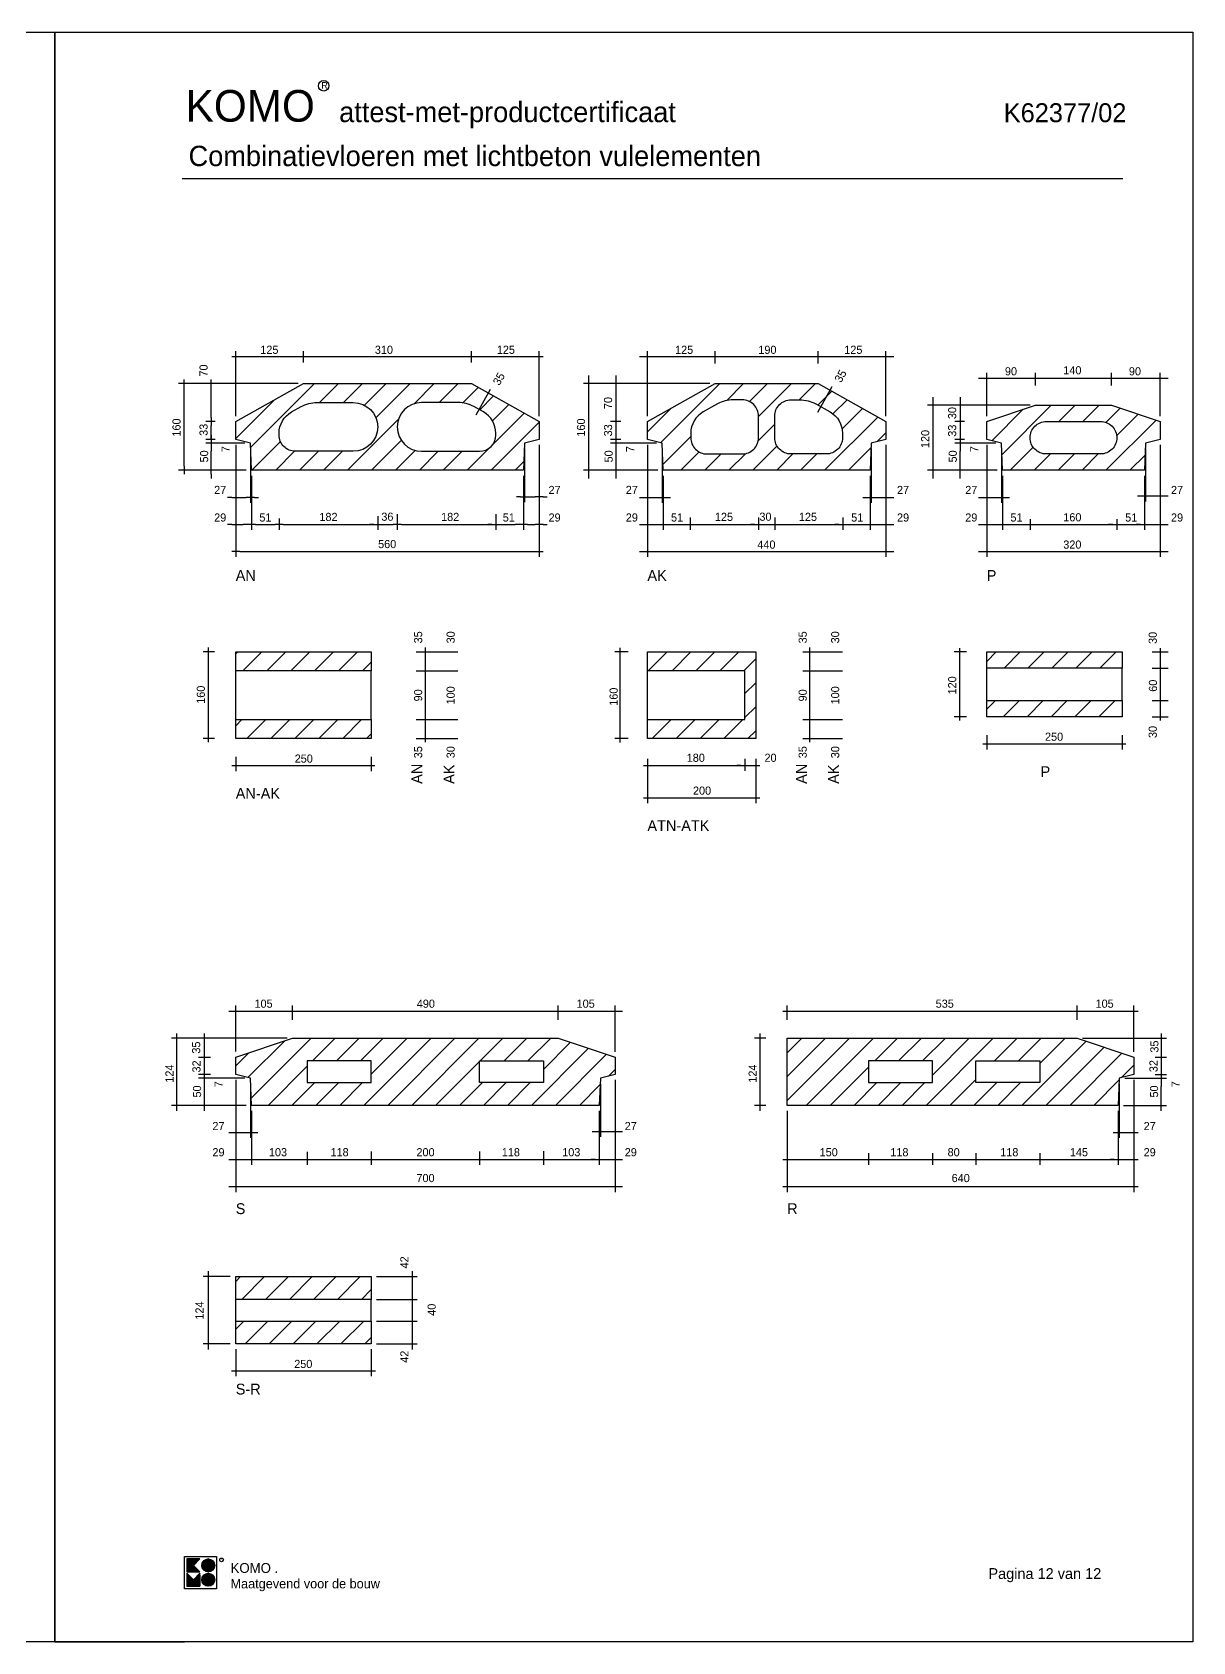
# Model space of a CAD drawing. Extents: x -4349 to 12451, y 1148 to 7088.
# Drawn here: x 8167 to 12451, y 1148 to 7088 of the extents above; entities that cross this region are included whole.
import ezdxf
from ezdxf.enums import TextEntityAlignment as Align

# ---------------------------------------------------------------- set-up
doc = ezdxf.new("R2010")
doc.units = 0
doc.header["$LTSCALE"] = 5
doc.layers.get('0').update_dxf_attribs({"linetype": 'CONTINUOUS'})
for name, color, linetype in [('ANZ', 2, 'CONTINUOUS'), ('ARC', 1, 'CONTINUOUS'), ('KADER_COMBI_NIEUW$0$KOMO_L', 7, 'CONTINUOUS'), ('KADER_COMBI_NIEUW$0$TXT', 1, 'CONTINUOUS'), ('MTV', 1, 'CONTINUOUS'), ('TEXT', 1, 'CONTINUOUS'), ('TXT', 1, 'CONTINUOUS')]:
    doc.layers.add(name, color=color, linetype=linetype)
doc.styles.add('ISO', font='txt', dxfattribs={"height": 30})
doc.styles.add('KADER_COMBI_NIEUW$0$STYLE1', font='txt', dxfattribs={"height": 50})
doc.styles.add('KADER_COMBI_NIEUW$0$T25_VE', font='txt', dxfattribs={"height": 50})
doc.styles.add('STYLE1', font='txt', dxfattribs={"height": 50})

# ---------------------------------------------------------------- blocks, each defined once
blk = doc.blocks.new('*X49')
at = {"color": 0}
for p, q in [((8972.6, 5555.1), (9208.5, 5791)), ((9226.9, 5721), (9296.9, 5791)), ((9315.3, 5721), (9385.3, 5791)), ((9393.5, 5710.8), (9473.7, 5791)), ((9435.5, 5664.5), (9562, 5791)), ((9576, 5716.6), (9650.4, 5791)), ((9668.8, 5721), (9738.8, 5791)), ((9755.9, 5719.7), (9813.1, 5776.9)), ((8917.9, 5588.8), (9059.2, 5730.1)), ((9818.3, 5693.7), (9869.8, 5745.2)), ((9865.8, 5652.8), (9926.4, 5713.4)), ((9330.4, 5471), (9518.4, 5659)), ((9860.8, 5471), (10037.9, 5648.2)), ((9864.4, 5563), (9983.1, 5681.7)), ((8976.9, 5471), (9082.9, 5577.1)), ((9065.3, 5471), (9135.3, 5541.1)), ((9153.7, 5471), (9223.7, 5541)), ((9242, 5471), (9312, 5541)), ((9418.8, 5471), (9529, 5581.2)), ((9507.2, 5471), (9580.4, 5544.1)), ((9595.6, 5471), (9665.6, 5541)), ((9684, 5471), (9754, 5541)), ((9772.4, 5471), (9856, 5554.6)), ((9949.2, 5471), (9981.2, 5503.1))]:
    blk.add_line(p, q, dxfattribs=at)
blk = doc.blocks.new('*X50')
at = {"color": 0}
for p, q in [((10485.8, 5572.5), (10704.3, 5791)), ((10730.1, 5728.4), (10792.7, 5791)), ((10814.6, 5724.5), (10881.1, 5791)), ((10847.4, 5668.9), (10969.5, 5791)), ((10997.9, 5731), (11057.9, 5791)), ((11066.5, 5711.3), (11117.9, 5762.7)), ((11122.4, 5678.8), (11174.6, 5731)), ((10437.4, 5612.5), (10524.9, 5700)), ((11091.4, 5471), (11287.9, 5667.5)), ((11155.9, 5623.9), (11231.3, 5699.2)), ((10494.5, 5492.8), (10597.4, 5595.7)), ((10846.3, 5579.4), (10907.4, 5640.5)), ((11285.5, 5576.7), (11317.4, 5608.6)), ((10561.1, 5471), (10628.5, 5538.4)), ((10649.5, 5471), (10709.5, 5531)), ((10737.9, 5471), (10799, 5532.1)), ((10826.2, 5471), (10915.7, 5560.5)), ((10914.6, 5471), (10974.6, 5531)), ((11003, 5471), (11063, 5531)), ((11179.8, 5471), (11262.7, 5553.9))]:
    blk.add_line(p, q, dxfattribs=at)
blk = doc.blocks.new('*X51')
at = {"color": 0}
for p, q in [((11745.6, 5528.4), (11928.2, 5711)), ((11956.6, 5651), (12016.6, 5711)), ((12045, 5651), (12105, 5711)), ((11689.9, 5649.5), (11692.2, 5651.8)), ((11708.9, 5580.1), (11824.8, 5696)), ((12129.9, 5647.6), (12182.5, 5700.1)), ((12130.1, 5471), (12315.1, 5655.9)), ((12169.4, 5598.6), (12248.8, 5678)), ((11776.6, 5471), (11861.3, 5555.7)), ((11865, 5471), (11925, 5531)), ((11953.3, 5471), (12013.3, 5531)), ((12041.7, 5471), (12101.7, 5531)), ((12218.5, 5471), (12274.1, 5526.6))]:
    blk.add_line(p, q, dxfattribs=at)
blk = doc.blocks.new('*X52')
at = {"color": 0}
for p, q in [((8917.9, 4793.3), (8925.6, 4801)), ((8944, 4731), (9014, 4801)), ((9032.4, 4731), (9102.4, 4801)), ((9120.8, 4731), (9190.8, 4801)), ((9209.2, 4731), (9279.2, 4801)), ((9297.5, 4731), (9367.5, 4801)), ((9385.9, 4731), (9417.9, 4763))]:
    blk.add_line(p, q, dxfattribs=at)
blk = doc.blocks.new('*X53')
at = {"color": 0}
for p, q in [((8917.9, 4528.2), (8940.8, 4551)), ((8959.2, 4481), (9029.2, 4551)), ((9047.5, 4481), (9117.5, 4551)), ((9135.9, 4481), (9205.9, 4551)), ((9224.3, 4481), (9294.3, 4551)), ((9312.7, 4481), (9382.7, 4551)), ((9401.1, 4481), (9417.9, 4497.9))]:
    blk.add_line(p, q, dxfattribs=at)
blk = doc.blocks.new('*X54')
at = {"color": 0}
for p, q in [((10439.8, 4731), (10509.8, 4801)), ((10528.2, 4731), (10598.2, 4801)), ((10616.6, 4731), (10686.6, 4801)), ((10705, 4731), (10775, 4801)), ((10793.3, 4731), (10837.4, 4775)), ((10797.4, 4646.7), (10837.4, 4686.7)), ((10797.4, 4558.3), (10837.4, 4598.3)), ((10455, 4481), (10525, 4551)), ((10543.3, 4481), (10613.3, 4551)), ((10631.7, 4481), (10701.7, 4551)), ((10720.1, 4481), (10790.1, 4551)), ((10808.5, 4481), (10837.4, 4509.9))]:
    blk.add_line(p, q, dxfattribs=at)
blk = doc.blocks.new('*X55')
at = {"color": 0}
for p, q in [((11689.9, 4765.6), (11725.3, 4801)), ((11753.7, 4741), (11813.7, 4801)), ((11842.1, 4741), (11902.1, 4801)), ((11930.5, 4741), (11990.5, 4801)), ((12018.8, 4741), (12078.8, 4801)), ((12107.2, 4741), (12167.2, 4801)), ((11689.9, 4588.8), (11722.1, 4621)), ((11750.5, 4561), (11810.5, 4621)), ((11838.8, 4561), (11898.8, 4621)), ((11927.2, 4561), (11987.2, 4621)), ((12015.6, 4561), (12075.6, 4621)), ((12104, 4561), (12164, 4621))]:
    blk.add_line(p, q, dxfattribs=at)
blk = doc.blocks.new('*X56')
at = {"color": 0}
for p, q in [((8917.9, 2477.8), (8935.4, 2495.3)), ((8939.8, 2411.3), (9023.8, 2495.3)), ((9028.2, 2411.3), (9112.2, 2495.3)), ((9116.6, 2411.3), (9200.6, 2495.3)), ((9205, 2411.3), (9289, 2495.3)), ((9293.4, 2411.3), (9377.4, 2495.3)), ((9381.8, 2411.3), (9417.9, 2447.4)), ((8917.9, 2301), (8948.2, 2331.3)), ((8952.6, 2247.3), (9036.6, 2331.3)), ((9041, 2247.3), (9125, 2331.3)), ((9129.4, 2247.3), (9213.4, 2331.3)), ((9217.8, 2247.3), (9301.8, 2331.3)), ((9306.2, 2247.3), (9390.2, 2331.3)), ((9394.5, 2247.3), (9417.9, 2270.7))]:
    blk.add_line(p, q, dxfattribs=at)
blk = doc.blocks.new('*X57')
at = {"color": 0}
for p, q in [((8962.7, 3229.7), (9098.5, 3365.5)), ((8974.9, 3153.4), (9196.7, 3375.3)), ((9201.1, 3291.3), (9285.1, 3375.3)), ((9289.5, 3291.3), (9373.5, 3375.3)), ((9377.9, 3291.3), (9461.9, 3375.3)), ((9390.7, 3127.3), (9638.7, 3375.3)), ((9417.9, 3242.9), (9550.3, 3375.3)), ((9479, 3127.3), (9727, 3375.3)), ((9567.4, 3127.3), (9815.4, 3375.3)), ((9819.8, 3291.3), (9903.8, 3375.3)), ((9908.2, 3291.3), (9992.2, 3375.3)), ((9996.6, 3291.3), (10080.6, 3375.3)), ((10009.4, 3127.3), (10220, 3337.9)), ((10053.9, 3260.2), (10153.7, 3360)), ((8917.9, 3273.3), (8965.9, 3321.3)), ((9037.1, 3127.3), (9181.9, 3272.1)), ((9655.8, 3127.3), (9817.9, 3289.4)), ((10097.8, 3127.3), (10286.3, 3315.8)), ((9125.5, 3127.3), (9209.5, 3211.3)), ((9213.9, 3127.3), (9297.9, 3211.3)), ((9302.3, 3127.3), (9386.3, 3211.3)), ((9744.2, 3127.3), (9828.2, 3211.3)), ((9832.6, 3127.3), (9916.6, 3211.3)), ((9921, 3127.3), (10005, 3211.3)), ((10293.9, 3235), (10317.9, 3259)), ((10186.2, 3127.3), (10263, 3204.1))]:
    blk.add_line(p, q, dxfattribs=at)
blk = doc.blocks.new('*X58')
at = {"color": 0}
for p, q in [((10953.3, 3145), (11183.6, 3375.3)), ((10953.3, 3233.4), (11095.2, 3375.3)), ((10953.3, 3321.7), (11006.8, 3375.3)), ((11024, 3127.3), (11272, 3375.3)), ((11276.4, 3291.3), (11360.4, 3375.3)), ((11364.8, 3291.3), (11448.8, 3375.3)), ((11453.2, 3291.3), (11537.2, 3375.3)), ((11466, 3127.3), (11714, 3375.3)), ((11489.3, 3239), (11625.6, 3375.3)), ((11718.3, 3291.3), (11802.3, 3375.3)), ((11806.7, 3291.3), (11890.7, 3375.3)), ((11819.5, 3127.3), (12056.5, 3364.2)), ((11885.3, 3281.5), (11979.1, 3375.3)), ((11907.9, 3127.3), (12122.8, 3342.1)), ((11112.4, 3127.3), (11253.3, 3268.2)), ((11996.3, 3127.3), (12189, 3320)), ((12186.5, 3229.1), (12233.3, 3275.9)), ((11200.8, 3127.3), (11284.8, 3211.3)), ((11289.2, 3127.3), (11373.2, 3211.3)), ((11377.6, 3127.3), (11461.6, 3211.3)), ((11554.3, 3127.3), (11649.3, 3222.2)), ((11642.7, 3127.3), (11726.7, 3211.3)), ((11731.1, 3127.3), (11815.1, 3211.3)), ((12084.7, 3127.3), (12179.1, 3221.7)), ((12173.1, 3127.3), (12175.4, 3129.6))]:
    blk.add_line(p, q, dxfattribs=at)
blk = doc.blocks.new('*U68')
at = {"layer": 'KADER_COMBI_NIEUW$0$KOMO_L', "style": 'KADER_COMBI_NIEUW$0$STYLE1'}
blk.add_text('R', height=12.4, dxfattribs=at).set_placement((491.5, 2865.5))
blk = doc.blocks.new('*U69')
at = {"layer": 'KADER_COMBI_NIEUW$0$KOMO_L', "style": 'KADER_COMBI_NIEUW$0$STYLE1'}
blk.add_text('R', height=3.96, dxfattribs=at).set_placement((305.7, 149.4))
blk = doc.blocks.new('*U70')
at = {"layer": 'KADER_COMBI_NIEUW$0$KOMO_L', "style": 'KADER_COMBI_NIEUW$0$T25_VE'}
blk.add_text('KOMO .', height=18.23, dxfattribs=at).set_placement((324.1, 127.1))
blk = doc.blocks.new('*U71')
at = {"layer": 'KADER_COMBI_NIEUW$0$KOMO_L', "style": 'KADER_COMBI_NIEUW$0$STYLE1'}
blk.add_text('Maatgevend voor de bouw', height=17.495, dxfattribs=at).set_placement((324, 98.6))
blk = doc.blocks.new('*U72')
at = {"layer": 'KADER_COMBI_NIEUW$0$KOMO_L', "linetype": 'CONTINUOUS'}
for p, q in [((243.4, 153), (243.4, 141)), ((267.5, 153), (255.5, 141)), ((274.4, 149.5), (270.9, 141)), ((283, 153), (274.4, 149.5)), ((291.5, 149.5), (283, 153)), ((291.5, 149.5), (295, 141)), ((243.4, 141), (243.4, 128.9)), ((243.4, 126.5), (243.4, 123)), ((246.9, 123), (243.4, 126.5)), ((243.4, 123), (243.4, 114.5)), ((246.9, 123), (255.5, 114.5)), ((255.5, 141), (267.5, 128.9)), ((264, 123), (255.5, 114.5)), ((267.5, 126.5), (264, 123)), ((267.5, 123), (267.5, 126.5)), ((267.5, 123), (267.5, 114.5)), ((270.9, 141), (274.4, 132.4)), ((274.4, 123), (270.9, 114.5)), ((283, 128.9), (274.4, 132.4)), ((283, 126.5), (274.4, 123)), ((291.5, 132.4), (283, 128.9)), ((291.5, 123), (283, 126.5)), ((295, 141), (291.5, 132.4)), ((291.5, 123), (295, 114.5)), ((243.4, 114.5), (243.4, 102.4)), ((267.5, 114.5), (267.5, 102.4)), ((270.9, 114.5), (274.4, 105.9)), ((283, 102.4), (274.4, 105.9)), ((291.5, 105.9), (283, 102.4)), ((295, 114.5), (291.5, 105.9))]:
    blk.add_line(p, q, dxfattribs=at)
for points in [[(243.4, 153), (243.4, 141), (255.5, 141)], [(274.4, 149.5), (270.9, 141), (295, 141)], [(283, 153), (274.4, 149.5), (291.5, 149.5)], [(243.4, 141), (243.4, 128.9), (267.5, 128.9)], [(243.4, 126.5), (243.4, 123), (246.9, 123)], [(243.4, 123), (243.4, 114.5), (255.5, 114.5)], [(264, 123), (255.5, 114.5), (267.5, 114.5)], [(267.5, 126.5), (264, 123), (267.5, 123)], [(270.9, 141), (274.4, 132.4), (291.5, 132.4)], [(274.4, 123), (270.9, 114.5), (295, 114.5)], [(283, 126.5), (274.4, 123), (291.5, 123)], [(243.4, 114.5), (243.4, 102.4), (267.5, 102.4)], [(270.9, 114.5), (274.4, 105.9), (291.5, 105.9)]]:
    blk.add_solid(points, dxfattribs=at)
at = {"layer": 'KADER_COMBI_NIEUW$0$KOMO_L', "linetype": 'CONTINUOUS', "extrusion": (0, 0, -1)}
for points in [[(-243.4, 153), (-267.5, 153), (-255.5, 141)], [(-274.4, 149.5), (-291.5, 149.5), (-295, 141)], [(-243.4, 141), (-255.5, 141), (-267.5, 128.9)], [(-243.4, 123), (-246.9, 123), (-255.5, 114.5)], [(-264, 123), (-267.5, 123), (-267.5, 114.5)], [(-270.9, 141), (-295, 141), (-291.5, 132.4)], [(-274.4, 132.4), (-291.5, 132.4), (-283, 128.9)], [(-274.4, 123), (-291.5, 123), (-295, 114.5)], [(-243.4, 114.5), (-267.5, 114.5), (-267.5, 102.4)], [(-270.9, 114.5), (-295, 114.5), (-291.5, 105.9)], [(-274.4, 105.9), (-291.5, 105.9), (-283, 102.4)]]:
    blk.add_solid(points, dxfattribs=at)
blk = doc.blocks.new('KADER_COMBI_NIEUW')
at = {"layer": 'KADER_COMBI_NIEUW$0$KOMO_L'}
for p, q in [((0, 2970), (235, 2970)), ((2100, 2970), (2100, 2700)), ((0, 0), (239, 0))]:
    blk.add_line(p, q, dxfattribs=at)
for points in [[(0, 0), (0, 2970), (2100, 2970), (2100, 0)], [(239, 157.4), (298.4, 157.4), (298.4, 98), (239, 98)]]:
    blk.add_lwpolyline(points, close=True, dxfattribs=at)
for points in [[(267.5, 153), (243.4, 153), (243.4, 128.9), (267.5, 128.9)], [(267.5, 153), (255.5, 141), (267.5, 128.9), (255.5, 141)], [(243.4, 126.5), (255.5, 114.5), (267.5, 126.5), (255.5, 114.5)], [(243.4, 126.5), (243.4, 102.4), (267.5, 102.4), (267.5, 126.5)]]:
    blk.add_lwpolyline(points, dxfattribs=at)
for centre, radius in [((496, 2871.2), 9.74), ((283, 141), 12), ((307.5, 151.2), 3.43), ((283, 114.5), 12)]:
    blk.add_circle(centre, radius, dxfattribs=at)
at = {"layer": 'KADER_COMBI_NIEUW$0$TXT', "color": 1, "linetype": 'CONTINUOUS'}
blk.add_line((235, 2700), (1971, 2700), dxfattribs=at)
for name in ['*U68', '*U69', '*U70', '*U71']:
    blk.add_blockref(name, (0, 0))
at = {"layer": 'KADER_COMBI_NIEUW$0$KOMO_L', "linetype": 'CONTINUOUS'}
blk.add_blockref('*U72', (0, 0), dxfattribs=at)
at = {"layer": 'KADER_COMBI_NIEUW$0$KOMO_L', "color": 4, "style": 'KADER_COMBI_NIEUW$0$STYLE1'}
for s, height, p in [('KOMO ', 58.36, (241.2, 2804.9)), ('attest-met-productcertificaat', 37.5, (524.5, 2804)), ('Combinatievloeren met lichtbeton vulelementen', 37.5, (246.6, 2722.9))]:
    blk.add_text(s, height=height, dxfattribs=at).set_placement(p)
at = {"layer": 'KADER_COMBI_NIEUW$0$TXT', "color": 4, "style": 'KADER_COMBI_NIEUW$0$STYLE1'}
blk.add_text('K62377/02', height=35, dxfattribs=at).set_placement((1751, 2803.9))
blk = doc.blocks.new('*U66')
at = {"layer": 'TXT', "style": 'STYLE1'}
blk.add_text('Pagina 12 van 12', height=40, dxfattribs=at).set_placement((11696.2, 1379.4))

msp = doc.modelspace()

# ---------------------------------------------------------------- linework, layer by layer
at = {"layer": 'ANZ', "color": 3}
for p, q in [((9738.4, 5721), (9603.9, 5721)), ((9831.9, 5686.1), (9797, 5705.7)), ((9877.9, 5601), (9877.9, 5607.6)), ((9603.9, 5541), (9817.9, 5541)), ((10437.4, 4801), (10837.4, 4801)), ((10437.4, 4731), (10437.4, 4801)), ((10837.4, 4801), (10837.4, 4731)), ((10797.4, 4731), (10437.4, 4731)), ((10797.4, 4551), (10797.4, 4731)), ((10837.4, 4731), (10837.4, 4551)), ((11689.9, 4621), (12189.9, 4621)), ((11689.9, 4561), (11689.9, 4621)), ((12189.9, 4621), (12189.9, 4561)), ((10437.4, 4481), (10437.4, 4551)), ((10437.4, 4551), (10797.4, 4551)), ((10837.4, 4551), (10837.4, 4481)), ((12189.9, 4561), (11689.9, 4561)), ((10837.4, 4481), (10437.4, 4481))]:
    msp.add_line(p, q, dxfattribs=at)
at = {"layer": 'ANZ', "color": 1}
for p, q in [((8917.9, 4551), (8917.9, 4731)), ((9417.9, 4551), (9417.9, 4731)), ((10437.4, 4551), (10437.4, 4731)), ((11689.9, 4621), (11689.9, 4741)), ((12189.9, 4621), (12189.9, 4741)), ((8917.9, 2331.3), (8917.9, 2411.3)), ((9417.9, 2331.3), (9417.9, 2411.3))]:
    msp.add_line(p, q, dxfattribs=at)
at = {"layer": 'ANZ', "color": 3}
for points in [[(9979.9, 5471), (9477.9, 5471), (8975.9, 5471), (8971.9, 5571), (8917.9, 5585), (8917.9, 5651), (9167.9, 5791), (9477.9, 5791), (9787.9, 5791), (10037.9, 5651), (10037.9, 5585), (9983.9, 5571)], [(10495.4, 5471), (10491.4, 5571), (10437.4, 5585), (10437.4, 5651), (10687.4, 5791), (10877.4, 5791), (11067.4, 5791), (11317.4, 5651), (11317.4, 5585), (11263.4, 5571), (11259.4, 5471), (10877.4, 5471)], [(12009.9, 5711), (12149.9, 5711), (12329.9, 5651), (12329.9, 5585), (12275.9, 5571), (12271.9, 5471), (12009.9, 5471), (11747.9, 5471), (11743.9, 5571), (11689.9, 5585), (11689.9, 5651), (11869.9, 5711)], [(8917.9, 4731), (8917.9, 4801), (9417.9, 4801), (9417.9, 4731)], [(11689.9, 4741), (11689.9, 4801), (12189.9, 4801), (12189.9, 4741)], [(8917.9, 4481), (8917.9, 4551), (9417.9, 4551), (9417.9, 4481)], [(9617.9, 3127.3), (8975.9, 3127.3), (8971.9, 3227.3), (8917.9, 3241.3), (8917.9, 3305.3), (9127.9, 3375.3), (9617.9, 3375.3), (10107.9, 3375.3), (10317.9, 3305.3), (10317.9, 3241.3), (10263.9, 3227.3), (10259.9, 3127.3)], [(12023.3, 3375.3), (12233.3, 3305.3), (12233.3, 3241.3), (12179.3, 3227.3), (12175.3, 3127.3), (11533.3, 3127.3), (10953.3, 3127.3), (10953.3, 3375.3), (11533.3, 3375.3)], [(9181.9, 3211.3), (9417.9, 3211.3), (9417.9, 3291.3), (9181.9, 3291.3)], [(10053.9, 3211.3), (9817.9, 3211.3), (9817.9, 3291.3), (10053.9, 3291.3)], [(11489.3, 3291.3), (11253.3, 3291.3), (11253.3, 3211.3), (11489.3, 3211.3)], [(11885.3, 3211.3), (11649.3, 3211.3), (11649.3, 3291.3), (11885.3, 3291.3)], [(8917.9, 2411.3), (8917.9, 2495.3), (9417.9, 2495.3), (9417.9, 2411.3)], [(8917.9, 2247.3), (8917.9, 2331.3), (9417.9, 2331.3), (9417.9, 2247.3)]]:
    msp.add_lwpolyline(points, close=True, dxfattribs=at)
for points in [[(9158.9, 5705.7, -0.12832), (9217.5, 5721), (9351.9, 5721, -1), (9351.9, 5541), (9137.9, 5541, -0.414214), (9077.9, 5601), (9077.9, 5607.6, -0.271465), (9124, 5686.1)], [(10597.4, 5591, 0.414214), (10657.4, 5531), (10787.4, 5531, 0.414214), (10847.4, 5591), (10847.4, 5671, 0.414214), (10787.4, 5731), (10754.8, 5731, 0.12832), (10696.2, 5715.7), (10643.4, 5686.1, 0.271465), (10597.4, 5607.6)], [(11157.4, 5591, -0.414214), (11097.4, 5531), (10967.4, 5531, -0.414214), (10907.4, 5591), (10907.4, 5671, -0.414214), (10967.4, 5731), (11000, 5731, -0.12832), (11058.6, 5715.7), (11111.4, 5686.1, -0.271465), (11157.4, 5607.6)], [(12169.9, 5591, -0.414214), (12109.9, 5531), (12009.9, 5531), (11909.9, 5531, -0.414214), (11849.9, 5591, -0.414214), (11909.9, 5651), (12009.9, 5651), (12109.9, 5651, -0.414214)]]:
    msp.add_lwpolyline(points, format="xyb", close=True, dxfattribs=at)
for centre, radius, start, end in [((9603.9, 5631), 90, 90, 270), ((9738.4, 5601), 120, 60.75117, 90), ((9787.9, 5607.6), 90, 0, 60.75117), ((9817.9, 5601), 60, 270, 0)]:
    msp.add_arc(centre, radius, start, end, dxfattribs=at)
at = {"layer": 'MTV'}
for p, q in [((8903.4, 5891), (9152.9, 5891)), ((8917.9, 5671), (8917.9, 5911)), ((9152.9, 5891), (9182.9, 5891)), ((9167.9, 5869.1), (9167.9, 5911)), ((9167.9, 5869.1), (9167.9, 5911)), ((9182.9, 5891), (9772.9, 5891)), ((9772.9, 5891), (9802.9, 5891)), ((9787.9, 5869.1), (9787.9, 5911)), ((9787.9, 5869.1), (9787.9, 5911)), ((9802.9, 5891), (10022.9, 5891)), ((10022.9, 5891), (10052.9, 5891)), ((10037.9, 5671), (10037.9, 5911)), ((10408.1, 5891), (11347, 5891)), ((10437.4, 5671), (10437.4, 5911)), ((10687.4, 5865.4), (10687.4, 5911)), ((10687.4, 5865.4), (10687.4, 5911)), ((11067.4, 5865.4), (11067.4, 5911)), ((11067.4, 5865.4), (11067.4, 5911)), ((11317.4, 5671), (11317.4, 5911)), ((11689.9, 5671), (11689.9, 5831)), ((11869.9, 5783.5), (11869.9, 5831)), ((11869.9, 5783.5), (11869.9, 5831)), ((12149.9, 5783.5), (12149.9, 5831)), ((12149.9, 5783.5), (12149.9, 5831)), ((12329.9, 5671), (12329.9, 5831)), ((8807.1, 5791), (8707.1, 5791)), ((8727.1, 5776), (8727.1, 5806)), ((8727.1, 5486), (8727.1, 5776)), ((9147.9, 5791), (8807.1, 5791)), ((8827.1, 5776), (8827.1, 5806)), ((8827.1, 5666), (8827.1, 5776)), ((9856.9, 5769.1), (9803.8, 5674.2)), ((10301.6, 5791), (10201.6, 5791)), ((10221.6, 5441), (10221.6, 5821)), ((10667.4, 5791), (10301.6, 5791)), ((10321.6, 5666), (10321.6, 5821)), ((11118, 5779.4), (11064.8, 5684.5)), ((11659.9, 5811), (12359.9, 5811)), ((11571.8, 5711), (11471.8, 5711)), ((11491.8, 5441), (11491.8, 5741)), ((11849.9, 5711), (11571.8, 5711)), ((11591.8, 5741), (11591.8, 5541)), ((8841.7, 5651), (8807.1, 5651)), ((8841.7, 5651), (8807.1, 5651)), ((8827.1, 5666), (8827.1, 5681)), ((8827.1, 5666), (8827.1, 5636)), ((10338.7, 5651), (10301.6, 5651)), ((10338.7, 5651), (10301.6, 5651)), ((10321.6, 5441), (10321.6, 5681)), ((11608, 5651), (11571.8, 5651)), ((11608, 5651), (11571.8, 5651)), ((8841.7, 5585), (8807.1, 5585)), ((8841.7, 5585), (8807.1, 5585)), ((8827.1, 5615), (8827.1, 5636)), ((8827.1, 5600), (8827.1, 5615)), ((8827.1, 5586), (8827.1, 5601)), ((8827.1, 5600), (8827.1, 5570)), ((8827.1, 5586), (8827.1, 5556)), ((10338.7, 5585), (10301.6, 5585)), ((10338.7, 5585), (10301.6, 5585)), ((11608, 5585), (11571.8, 5585)), ((8951.9, 5571), (8807.1, 5571)), ((8951.9, 5571), (8807.1, 5571)), ((8827.1, 5570), (8827.1, 5555)), ((8827.1, 5556), (8827.1, 5541)), ((8827.1, 5486), (8827.1, 5541)), ((8917.9, 5565), (8917.9, 5351)), ((8971.9, 5551), (8971.9, 5351)), ((9983.9, 5551), (9983.9, 5353.4)), ((10037.9, 5565), (10037.9, 5353.4)), ((10037.9, 5565), (10037.9, 5251)), ((10471.4, 5571), (10301.6, 5571)), ((10471.4, 5571), (10301.6, 5571)), ((10437.4, 5565), (10437.4, 5351)), ((10491.4, 5551), (10491.4, 5351)), ((11263.4, 5551), (11263.4, 5351)), ((11317.4, 5565), (11317.4, 5351)), ((11317.4, 5565), (11317.4, 5251)), ((11723.9, 5571), (11571.8, 5571)), ((11723.9, 5571), (11571.8, 5571)), ((11591.8, 5570), (11591.8, 5555)), ((11591.8, 5441), (11591.8, 5541)), ((11689.9, 5565), (11689.9, 5351)), ((11743.9, 5551), (11743.9, 5351)), ((12275.9, 5551), (12275.9, 5355.5)), ((12329.9, 5565), (12329.9, 5355.5)), ((8807.1, 5471), (8707.1, 5471)), ((8727.1, 5486), (8727.1, 5456)), ((8955.9, 5471), (8807.1, 5471)), ((8827.1, 5456), (8827.1, 5486)), ((10475.4, 5471), (10201.6, 5471)), ((11571.8, 5471), (11471.8, 5471)), ((11727.9, 5471), (11571.8, 5471)), ((8827.1, 5456), (8827.1, 5441)), ((8975.9, 5451), (8975.9, 5251)), ((8975.9, 5451), (8975.9, 5251)), ((9979.9, 5451), (9979.9, 5251)), ((9979.9, 5451), (9979.9, 5251)), ((10495.4, 5451), (10495.4, 5251)), ((10495.4, 5451), (10495.4, 5251)), ((11259.4, 5451), (11259.4, 5251)), ((11259.4, 5451), (11259.4, 5251)), ((11747.9, 5451), (11747.9, 5251)), ((11747.9, 5451), (11747.9, 5251)), ((12271.9, 5451), (12271.9, 5251)), ((12271.9, 5451), (12271.9, 5251)), ((8902.9, 5371), (8887.9, 5371)), ((8902.9, 5371), (8932.9, 5371)), ((8917.9, 5351), (8917.9, 5251)), ((8932.9, 5371), (8956.9, 5371)), ((8986.9, 5371), (8956.9, 5371)), ((8986.9, 5371), (9001.9, 5371)), ((9968.9, 5373.4), (9953.9, 5373.4)), ((9968.9, 5373.4), (9998.9, 5373.4)), ((9998.9, 5373.4), (10022.9, 5373.4)), ((10052.9, 5373.4), (10022.9, 5373.4)), ((10052.9, 5373.4), (10067.9, 5373.4)), ((10408.1, 5371), (10523, 5371)), ((10437.4, 5351), (10437.4, 5251)), ((11232.1, 5371), (11347, 5371)), ((11659.9, 5371), (11773.9, 5371)), ((11689.9, 5351), (11689.9, 5251)), ((12359.9, 5375.5), (12245.9, 5375.5)), ((12329.9, 5355.5), (12329.9, 5251)), ((9078, 5293.4), (9078, 5251)), ((9078, 5293.4), (9078, 5251)), ((9442.2, 5302), (9442.2, 5251)), ((9442.2, 5302), (9442.2, 5251)), ((9514.2, 5308.4), (9514.2, 5251)), ((9514.2, 5308.4), (9514.2, 5251)), ((9878.4, 5308.4), (9878.4, 5251)), ((9878.4, 5308.4), (9878.4, 5251)), ((10594.8, 5296.4), (10594.8, 5251)), ((10594.8, 5296.4), (10594.8, 5251)), ((10847.8, 5296.4), (10847.8, 5251)), ((10847.8, 5296.4), (10847.8, 5251)), ((10907.6, 5296.4), (10907.6, 5251)), ((10907.6, 5296.4), (10907.6, 5251)), ((11158.6, 5296.4), (11158.6, 5251)), ((11158.6, 5296.4), (11158.6, 5251)), ((11850.1, 5289.9), (11850.1, 5251)), ((11850.1, 5289.9), (11850.1, 5251)), ((12169.9, 5289.9), (12169.9, 5251)), ((12169.9, 5289.9), (12169.9, 5251)), ((8902.9, 5271), (8887.9, 5271)), ((8902.9, 5271), (8932.9, 5271)), ((8917.9, 5251), (8917.9, 5151)), ((8932.9, 5271), (8945.9, 5271)), ((8960.9, 5271), (8945.9, 5271)), ((8990.9, 5271), (8960.9, 5271)), ((8990.9, 5271), (9005.9, 5271)), ((9005.9, 5271), (9063, 5271)), ((9093, 5271), (9063, 5271)), ((9093, 5271), (9427.2, 5271)), ((9093, 5271), (9108, 5271)), ((9427.2, 5271), (9412.2, 5271)), ((9427.2, 5271), (9457.2, 5271)), ((9457.2, 5271), (9499.2, 5271)), ((9529.2, 5271), (9499.2, 5271)), ((9529.2, 5271), (9863.4, 5271)), ((9529.2, 5271), (9544.2, 5271)), ((9863.4, 5271), (9848.4, 5271)), ((9863.4, 5271), (9893.4, 5271)), ((9893.4, 5271), (9949.9, 5271)), ((9964.9, 5271), (9949.9, 5271)), ((9994.9, 5271), (9964.9, 5271)), ((9994.9, 5271), (10022.9, 5271)), ((9994.9, 5271), (10009.9, 5271)), ((10052.9, 5271), (10022.9, 5271)), ((10037.9, 5251), (10037.9, 5151)), ((10052.9, 5271), (10067.9, 5271)), ((10408.1, 5271), (11347, 5271)), ((10437.4, 5251), (10437.4, 5151)), ((10609.8, 5271), (10624.8, 5271)), ((10832.8, 5271), (10817.8, 5271)), ((10922.6, 5271), (11143.6, 5271)), ((11143.6, 5271), (11128.6, 5271)), ((11317.4, 5251), (11317.4, 5231)), ((11317.4, 5231), (11317.4, 5151)), ((11659.9, 5271), (11880.1, 5271)), ((11689.9, 5251), (11689.9, 5151)), ((11865.1, 5271), (12359.9, 5271)), ((12154.9, 5271), (12139.9, 5271)), ((12256.9, 5271), (12241.9, 5271)), ((12301.9, 5271), (12314.9, 5271)), ((12329.9, 5251), (12329.9, 5151)), ((8932.9, 5171), (8902.9, 5171)), ((8932.9, 5171), (10022.9, 5171)), ((10022.9, 5171), (10052.9, 5171)), ((10408.1, 5171), (11347, 5171)), ((11659.9, 5171), (12359.9, 5171)), ((8817.9, 4468), (8817.9, 4817.3)), ((9617.9, 4468), (9617.9, 4817.3)), ((10337.4, 4466), (10337.4, 4816)), ((11037.4, 4468), (11037.4, 4817.3)), ((11589.9, 4813.9), (11589.9, 4547.5)), ((12329.9, 4813.9), (12329.9, 4547.5)), ((8839.6, 4801), (8797.9, 4801)), ((9583.7, 4801), (9737.9, 4801)), ((10366.4, 4801), (10317.4, 4801)), ((10337.4, 4496), (10337.4, 4786)), ((11010.5, 4801), (11157.4, 4801)), ((11615.2, 4801), (11569.9, 4801)), ((12301, 4801), (12359.9, 4801)), ((9583.7, 4731), (9737.9, 4731)), ((11010.5, 4731), (11157.4, 4731)), ((12301, 4741), (12359.9, 4741)), ((12301, 4621), (12359.9, 4621)), ((9583.7, 4551), (9737.9, 4551)), ((11010.5, 4551), (11157.4, 4551)), ((11615.2, 4561), (11569.9, 4561)), ((12301, 4561), (12359.9, 4561)), ((8839.6, 4481), (8797.9, 4481)), ((9583.7, 4481), (9737.9, 4481)), ((10366.4, 4481), (10317.4, 4481)), ((11010.5, 4481), (11157.4, 4481)), ((11676.1, 4461), (12203.2, 4461)), ((11689.9, 4493.6), (11689.9, 4441)), ((12189.9, 4493.6), (12189.9, 4441)), ((8917.9, 4413.6), (8917.9, 4361)), ((9417.9, 4413.6), (9417.9, 4361)), ((10437.4, 4406.4), (10437.4, 4361.9)), ((10797.4, 4406.4), (10797.4, 4361.9)), ((10837.4, 4406.4), (10837.4, 4361.9)), ((8903.3, 4381), (9431.9, 4381)), ((10422.4, 4381.9), (10852.4, 4381.9)), ((10437.4, 4361.9), (10437.4, 4241.9)), ((10782.4, 4381.9), (10767.4, 4381.9)), ((10837.4, 4361.9), (10837.4, 4241.9)), ((10422.4, 4261.9), (10852.4, 4261.9)), ((8892.6, 3475.3), (10346, 3475.3)), ((8917.9, 3325.9), (8917.9, 3495.3)), ((9127.9, 3442.6), (9127.9, 3495.3)), ((9127.9, 3442.6), (9127.9, 3495.3)), ((10107.9, 3442.6), (10107.9, 3495.3)), ((10107.9, 3442.6), (10107.9, 3495.3)), ((10317.9, 3325.3), (10317.9, 3495.3)), ((10937.5, 3475.3), (12249.1, 3475.3)), ((10953.3, 3442.6), (10953.3, 3495.3)), ((12023.3, 3442.6), (12023.3, 3495.3)), ((12023.3, 3442.6), (12023.3, 3495.3)), ((12233.3, 3325.3), (12233.3, 3495.3)), ((8700.8, 3107.6), (8700.8, 3392.8)), ((8800.8, 3392.8), (8800.8, 3211.3)), ((10853.3, 3106.5), (10853.3, 3392.4)), ((12333.3, 3392.4), (12333.3, 3197.3)), ((8780.8, 3375.3), (8680.8, 3375.3)), ((9107.9, 3375.3), (8780.8, 3375.3)), ((10875, 3375.3), (10833.3, 3375.3)), ((12043.3, 3375.3), (12353.3, 3375.3)), ((8824.5, 3303.9), (8780.8, 3303.9)), ((8824.5, 3303.9), (8780.8, 3303.9)), ((12311.6, 3305.3), (12353.3, 3305.3)), ((12311.6, 3305.3), (12353.3, 3305.3)), ((8824.5, 3241.3), (8780.8, 3241.3)), ((8824.5, 3241.3), (8780.8, 3241.3)), ((8951.9, 3227.3), (8780.8, 3227.3)), ((8951.9, 3227.3), (8780.8, 3227.3)), ((8800.8, 3212.3), (8800.8, 3107.6)), ((8917.9, 3221.3), (8917.9, 3007.3)), ((10317.9, 3221.3), (10317.9, 3010.7)), ((12199.3, 3227.3), (12353.3, 3227.3)), ((12199.3, 3227.3), (12353.3, 3227.3)), ((12233.3, 3221.3), (12233.3, 3007.3)), ((12311.6, 3241.3), (12353.3, 3241.3)), ((12311.6, 3241.3), (12353.3, 3241.3)), ((12333.3, 3226.3), (12333.3, 3211.3)), ((8971.9, 3207.3), (8971.9, 3007.3)), ((10263.9, 3207.3), (10263.9, 3010.7)), ((12179.3, 3207.3), (12179.3, 3007.3)), ((12333.3, 3106.5), (12333.3, 3197.3)), ((8780.8, 3127.3), (8680.8, 3127.3)), ((8955.9, 3127.3), (8780.8, 3127.3)), ((8975.9, 3107.3), (8975.9, 2907.3)), ((8975.9, 3107.3), (8975.9, 2907.3)), ((10259.9, 3107.3), (10259.9, 2907.3)), ((10259.9, 3107.3), (10259.9, 2907.3)), ((10875, 3127.3), (10833.3, 3127.3)), ((10953.3, 3107.3), (10953.3, 2907.3)), ((12175.3, 3107.3), (12175.3, 2907.3)), ((12175.3, 3107.3), (12175.3, 2907.3)), ((12195.3, 3127.3), (12353.3, 3127.3)), ((10233.1, 3030.7), (10346, 3030.7)), ((8892.6, 3027.3), (8999.5, 3027.3)), ((8917.9, 3007.3), (8917.9, 2907.3)), ((10317.9, 3010.7), (10317.9, 2907.3)), ((12156.7, 3027.3), (12249.1, 3027.3)), ((12233.3, 3007.3), (12233.3, 2907.3)), ((8892.6, 2927.3), (10346, 2927.3)), ((8932.9, 2927.3), (8960.9, 2927.3)), ((8990.9, 2927.3), (9005.9, 2927.3)), ((9181.9, 2955.8), (9181.9, 2907.3)), ((9181.9, 2955.3), (9181.9, 2907.3)), ((9417.9, 2956.5), (9417.9, 2907.3)), ((9817.9, 2957.6), (9817.9, 2907.3)), ((9817.9, 2955.3), (9817.9, 2907.3)), ((10053.9, 2958.3), (10053.9, 2907.3)), ((10053.9, 2955.3), (10053.9, 2907.3)), ((10244.9, 2927.3), (10229.9, 2927.3)), ((10937.5, 2927.3), (12249.1, 2927.3)), ((11253.3, 2950.8), (11253.3, 2907.3)), ((11489.3, 2950.8), (11489.3, 2907.3)), ((11649.3, 2950.8), (11649.3, 2907.3)), ((11885.3, 2950.8), (11885.3, 2907.3)), ((12160.3, 2927.3), (12145.3, 2927.3)), ((8917.9, 2907.3), (8917.9, 2807.3)), ((10317.9, 2907.3), (10317.9, 2807.3)), ((10953.3, 2907.3), (10953.3, 2807.3)), ((12233.3, 2907.3), (12233.3, 2807.3)), ((8892.6, 2827.3), (10346, 2827.3)), ((10937.5, 2827.3), (12249.1, 2827.3)), ((8897.9, 2495.3), (8797.9, 2495.3)), ((8816.5, 2515.1), (8816.5, 2226.9)), ((9437.9, 2495.3), (9587.9, 2495.3)), ((9569.4, 2515.1), (9569.4, 2226.9)), ((9437.9, 2411.3), (9587.9, 2411.3)), ((9437.9, 2331.3), (9587.9, 2331.3)), ((8897.9, 2247.3), (8797.9, 2247.3)), ((8917.9, 2227.3), (8917.9, 2127.3)), ((9417.9, 2227.3), (9417.9, 2127.3)), ((9437.9, 2247.3), (9587.9, 2247.3)), ((8901.8, 2147.3), (9433.3, 2147.3))]:
    msp.add_line(p, q, dxfattribs=at)

# ---------------------------------------------------------------- block references
msp.add_blockref('*U66', (0, 0))
at = {"layer": 'ARC', "xscale": 2, "yscale": 2, "zscale": 2}
for p in [(4050.6, 1147.6), (8250.6, 1147.6)]:
    msp.add_blockref('KADER_COMBI_NIEUW', p, dxfattribs=at)
at = {"layer": 'ARC', "linetype": 'CONTINUOUS'}
for name in ['*X49', '*X50', '*X51', '*X52', '*X54', '*X55', '*X53', '*X57', '*X58', '*X56']:
    msp.add_blockref(name, (0, 0), dxfattribs=at)

# ---------------------------------------------------------------- texts
at = {"layer": 'MTV', "style": 'ISO'}
for s, p in [('125', (9042, 5900.6)), ('310', (9464.8, 5900.6)), ('125', (9915, 5900.6)), ('125', (10573, 5900.6)), ('190', (10880.3, 5900.6)), ('125', (11197.5, 5900.6)), ('90', (11779.3, 5821.2)), ('140', (12005.9, 5825)), ('90', (12237, 5821.2)), ('27', (8860.5, 5383.3)), ('27', (10094.8, 5383.3)), ('27', (10379.9, 5383.3)), ('27', (11381, 5383.3)), ('27', (11632.9, 5383.3)), ('27', (12392.3, 5383.3)), ('29', (8860.5, 5281.7)), ('51', (9027.4, 5281.7)), ('182', (9260.2, 5283.8)), ('36', (9477.6, 5284.6)), ('182', (9709.4, 5283.8)), ('51', (9925.8, 5281.7)), ('29', (10094.8, 5281.7)), ('29', (10379.9, 5281.7)), ('51', (10546.8, 5281.7)), ('125', (10720, 5284)), ('30', (10873.1, 5284.6)), ('125', (11030, 5284)), ('51', (11212, 5281.7)), ('29', (11381, 5281.7)), ('29', (11632.9, 5281.7)), ('51', (11799.8, 5281.7)), ('160', (12005.9, 5282.5)), ('51', (12223.3, 5281.7)), ('29', (12392.3, 5281.7)), ('560', (9476.9, 5183.7)), ('440', (10876.7, 5181.7)), ('320', (12005.9, 5181.8)), ('250', (11938.4, 4472.7)), ('250', (9168.9, 4392)), ('180', (10616, 4395)), ('20', (10891.9, 4395)), ('200', (10639.1, 4273.8)), ('105', (9020.6, 3487.5)), ('490', (9619.6, 3487.5)), ('105', (10209.6, 3487.5)), ('535', (11534.9, 3487.5)), ('105', (12125, 3487.5)), ('27', (8854.2, 3036)), ('27', (10376, 3036)), ('27', (12291.4, 3036)), ('29', (8854.2, 2939.4)), ('103', (9073.8, 2939.4)), ('118', (9301.2, 2939.4)), ('200', (9618.4, 2939.4)), ('118', (9933.4, 2939.4)), ('103', (10156.4, 2939.4)), ('29', (10376, 2939.4)), ('150', (11106.6, 2939.4)), ('118', (11367.5, 2939.4)), ('80', (11567.8, 2939.4)), ('118', (11773.2, 2939.4)), ('145', (12030.2, 2939.4)), ('29', (12291.4, 2939.4)), ('700', (9618.4, 2844)), ('640', (11593.8, 2844)), ('250', (9167.2, 2158))]:
    msp.add_text(s, height=30, dxfattribs=at).set_placement(p, align=Align.CENTER)
for s, rotation, p in [('70', 90, (8814.1, 5839)), ('35', 60, (9902, 5800.8)), ('35', 60, (11163.1, 5811.1)), ('70', 90, (10307.1, 5719)), ('30', 90, (11577.3, 5682)), ('160', 90, (8714.2, 5628.7)), ('160', 90, (10207.2, 5628.7)), ('33', 90, (8814.1, 5620.2)), ('33', 90, (10307.1, 5618.3)), ('120', 90, (11477.7, 5586.3)), ('33', 90, (11577.3, 5617.1)), ('50', 90, (8816.2, 5522.1)), ('7', 90, (8895.7, 5548.9)), ('50', 90, (10309.2, 5522.1)), ('7', 90, (10388.7, 5548.9)), ('50', 90, (11579.4, 5522.1)), ('7', 90, (11658.9, 5548.9)), ('35', 90, (9606.1, 4854.4)), ('30', 90, (9726.1, 4854.4)), ('35', 90, (11025.5, 4854.4)), ('30', 90, (11145.5, 4854.4)), ('30', 90, (12317.6, 4852.4)), ('120', 90, (11577.4, 4677.1)), ('60', 90, (12318.4, 4675.9)), ('160', 90, (8803.9, 4642.6)), ('90', 90, (9606.1, 4640.3)), ('100', 90, (9726.1, 4640.3)), ('160', 90, (10327.7, 4635.4)), ('90', 90, (11025.5, 4640.3)), ('100', 90, (11145.5, 4640.3)), ('30', 90, (12317.6, 4505.1)), ('35', 90, (9606.1, 4430.5)), ('30', 90, (9726.1, 4430.5)), ('35', 90, (11025.5, 4430.5)), ('30', 90, (11145.5, 4430.5)), ('35', 90, (8786.8, 3340.4)), ('35', 90, (12323.7, 3344.2)), ('124', 90, (8688.3, 3244.5)), ('32', 90, (8787.9, 3270.8)), ('124', 90, (10840.8, 3244.5)), ('32', 90, (12320.4, 3272.1)), ('7', 90, (8869.5, 3205.1)), ('7', 90, (12402, 3205.1)), ('50', 90, (8790, 3178.4)), ('50', 90, (12322.5, 3178.4)), ('42', 90, (9555.4, 2547.8)), ('124', 90, (8799.1, 2370.1)), ('40', 90, (9656.1, 2373)), ('42', 90, (9555.4, 2199.6))]:
    msp.add_text(s, height=30, rotation=rotation, dxfattribs=at).set_placement(p, align=Align.CENTER)
at = {"layer": 'TEXT', "color": 3, "style": 'ISO'}
for s, p in [('AN', (8917.9, 5062.8)), ('AK', (10437.4, 5062.8)), ('P', (11689.9, 5062.8)), ('P', (11888.6, 4338.6)), ('AN-AK', (8917.9, 4258.6)), ('ATN-ATK', (10437.4, 4139.6)), ('S', (8917.9, 2726.1)), ('R', (10953.3, 2726.1)), ('S-R', (8917.9, 2060.2))]:
    msp.add_text(s, height=40, dxfattribs=at).set_placement(p)
for s, p in [('AN', (9606.4, 4313.7)), ('AK', (9724.9, 4313.7)), ('AN', (11025.9, 4313.7)), ('AK', (11144.4, 4313.7))]:
    msp.add_text(s, height=40, rotation=90, dxfattribs=at).set_placement(p)

doc.saveas('drawing.dxf')
